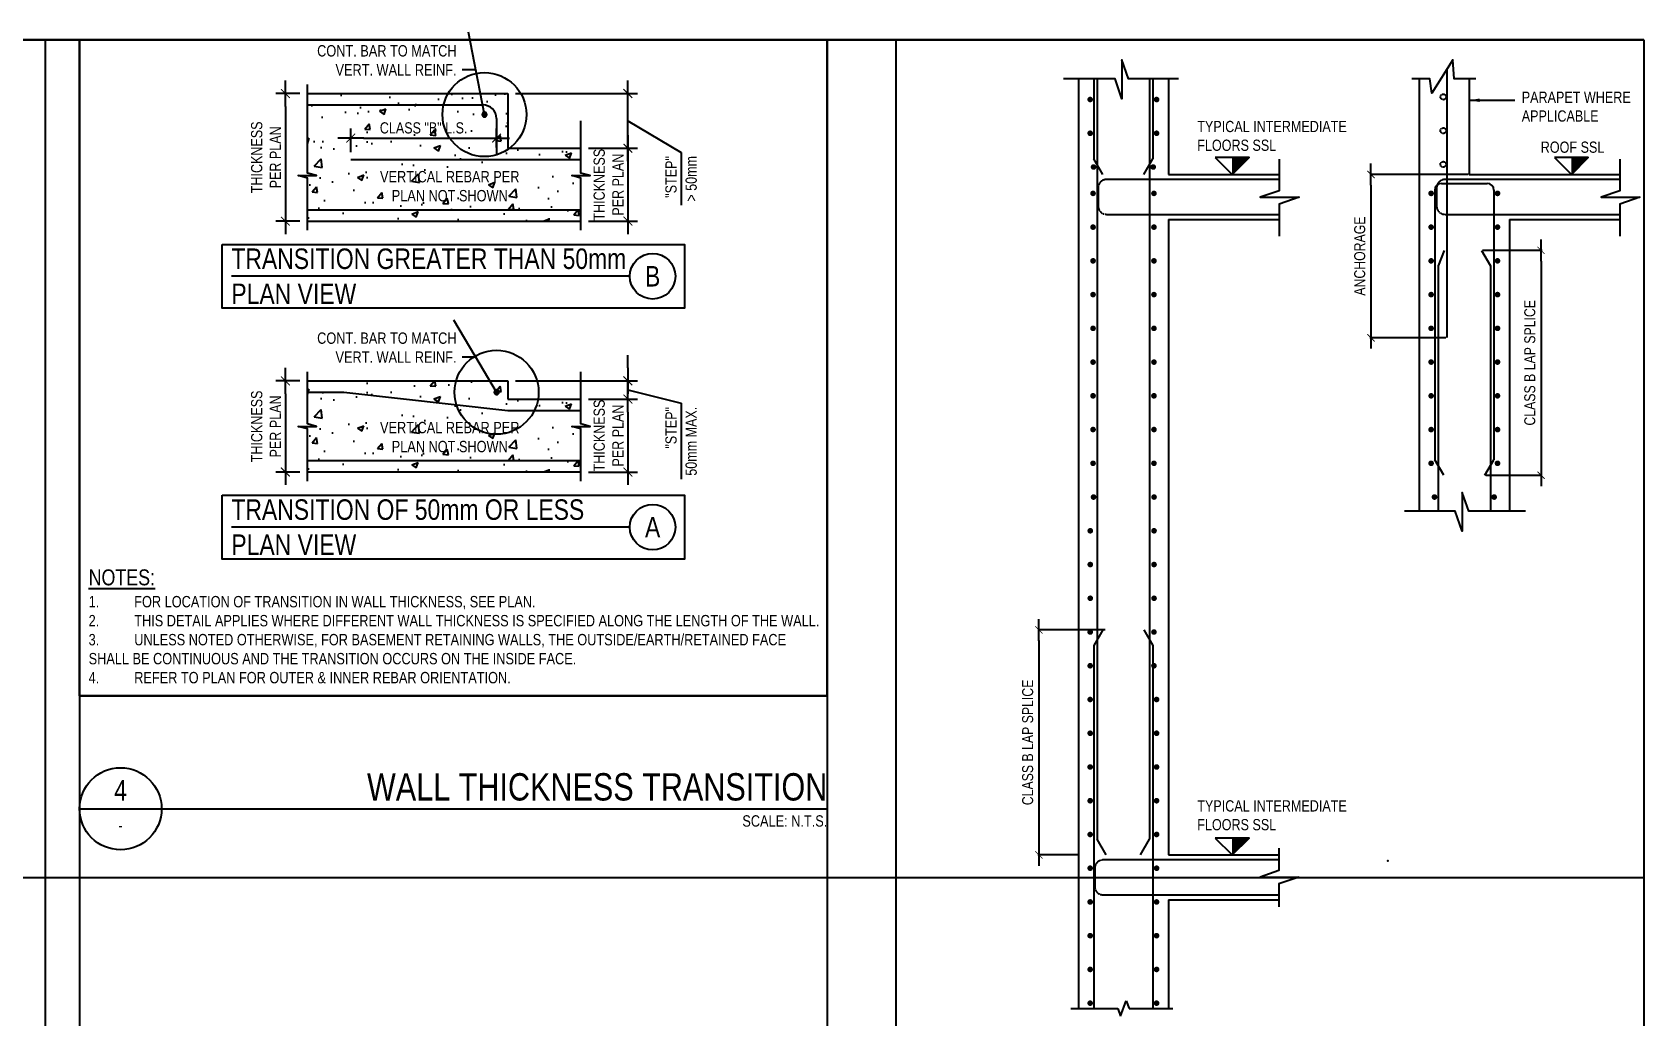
# Model space of a CAD drawing. Header units: millimetres. Extents: x 970 to 89875, y -16050 to 57314.
# Drawn here: x 54693 to 89875, y 35806 to 57314 of the extents above; entities that cross this region are included whole.
import ezdxf
from ezdxf.enums import TextEntityAlignment as Align

# ---------------------------------------------------------------- set-up
doc = ezdxf.new("R2010")
doc.units = ezdxf.units.MM
doc.linetypes.add('HIDDEN', pattern=[0.375, 0.25, -0.125])
for name, color, linetype in [('A-SYMB-LVLS', 7, 'Continuous'), ('A-TEXT-NOTE-25', 2, 'Continuous'), ('S-brkline-8', 8, 'Continuous'), ('S-CTL', 9, 'Continuous'), ('S-G-BREK', 2, 'Continuous'), ('S-G-DIMS', 1, 'Continuous'), ('S-G-HATCH', 1, 'Continuous'), ('S-G-LEDR', 2, 'Continuous'), ('S-G-MEDM', 3, 'Continuous'), ('S-G-RBAR', 7, 'Continuous'), ('S-G-STTL', 4, 'Continuous'), ('S-G-TEXT', 3, 'Continuous'), ('S-G-THCK', 6, 'Continuous'), ('S-G-TITL', 7, 'Continuous'), ('S-G-TITLREF', 4, 'Continuous'), ('S-LOCI-REBAR-1', 4, 'Continuous'), ('S-rebar-3', 4, 'Continuous'), ('S-rebar-sect-7', 3, 'HIDDEN'), ('S-strc2-2', 3, 'Continuous')]:
    doc.layers.add(name, color=color, linetype=linetype)
doc.layers.add('NPLT-JLA', color=193, linetype='Continuous', plot=False)
doc.styles.add('ARIAL', font='arial.ttf', dxfattribs={"width": 0.8})
doc.styles.add('ROMANS-TITLE', font='ROMANS.shx', dxfattribs={"width": 0.8})
doc.dimstyles.new('ARIALDIMS', dxfattribs={"dimscale": 12, "dimtxt": 20, "dimasz": 19.5, "dimexe": 2.25, "dimexo": 1.75, "dimgap": 10, "dimtad": 1, "dimzin": 3, "dimdsep": 46, "dimtxsty": 'ARIAL', "dimblk1": 'nyatick', "dimblk2": 'nyatick', "dimsah": 1, "dimcen": 2.25, "dimclrd": 1, "dimclre": 1, "dimclrt": 2, "dimadec": 0, "dimazin": 0, "dimtfac": 1, "dimtmove": 0, "dimatfit": 3, "dimfxl": 1, "dimfrac": 2, "dimtolj": 1, "dimtzin": 0, "dimarcsym": 0})

# ---------------------------------------------------------------- blocks, each defined once
blk = doc.blocks.new('nyatick')
at = {"layer": 'S-G-DIMS'}
blk.add_line((-1.005, 0), (1.005, 0), dxfattribs=at)
at = {"layer": 'S-G-DIMS', "const_width": 0.08}
blk.add_lwpolyline([(0.34, 0.34), (-0.34, -0.34)], dxfattribs=at)
blk = doc.blocks.new('*D913')
at = {"layer": 'Defpoints', "color": 0, "transparency": 16777216}
for p in [(78139, 44256), (76670, 39342), (77531, 39342)]:
    blk.add_point(p, dxfattribs=at)
at = {"layer": 'S-G-DIMS', "color": 1, "lineweight": -2, "transparency": 16777216}
for p, q in [((78118, 44256), (76643, 44256)), ((76670, 44022), (76670, 39576)), ((77510, 39342), (76643, 39342))]:
    blk.add_line(p, q, dxfattribs=at)
at = {"layer": 'S-G-DIMS', "color": 1, "lineweight": -2, "transparency": 16777216, "xscale": 234, "yscale": 234, "zscale": 234}
for p, rotation in [((76670, 44256), 90), ((76670, 39342), 270)]:
    blk.add_blockref('nyatick', p, dxfattribs=dict(at, rotation=rotation))
at = {"layer": 'S-G-DIMS', "color": 2, "transparency": 16777216, "insert": (76426, 41799), "char_height": 240, "attachment_point": 5, "rotation": 90, "style": 'ARIAL'}
blk.add_mtext('\\A1;CLASS B LAP SPLICE', dxfattribs=at)
blk = doc.blocks.new('*D914')
at = {"layer": 'Defpoints', "color": 0, "transparency": 16777216}
for p in [(86060, 54207), (83919, 50639), (85578, 50639)]:
    blk.add_point(p, dxfattribs=at)
at = {"layer": 'S-G-DIMS', "color": 1, "lineweight": -2, "transparency": 16777216}
for p, q in [((86039, 54207), (83892, 54207)), ((83919, 53973), (83919, 50873)), ((85557, 50639), (83892, 50639))]:
    blk.add_line(p, q, dxfattribs=at)
at = {"layer": 'S-G-DIMS', "color": 1, "lineweight": -2, "transparency": 16777216, "xscale": 234, "yscale": 234, "zscale": 234}
for p, rotation in [((83919, 54207), 90), ((83919, 50639), 270)]:
    blk.add_blockref('nyatick', p, dxfattribs=dict(at, rotation=rotation))
at = {"layer": 'S-G-DIMS', "color": 2, "transparency": 16777216, "insert": (83675, 52423), "char_height": 240, "attachment_point": 5, "rotation": 90, "style": 'ARIAL'}
blk.add_mtext('\\A1;ANCHORAGE', dxfattribs=at)
blk = doc.blocks.new('*D915')
at = {"layer": 'Defpoints', "color": 0, "transparency": 16777216}
for p in [(86332, 52549), (86406, 47635), (87632, 47635)]:
    blk.add_point(p, dxfattribs=at)
at = {"layer": 'S-G-DIMS', "color": 1, "lineweight": -2, "transparency": 16777216}
for p, q in [((86353, 52549), (87659, 52549)), ((87632, 52315), (87632, 47869)), ((86427, 47635), (87659, 47635))]:
    blk.add_line(p, q, dxfattribs=at)
at = {"layer": 'S-G-DIMS', "color": 1, "lineweight": -2, "transparency": 16777216, "xscale": 234, "yscale": 234, "zscale": 234}
for p, rotation in [((87632, 52549), 90), ((87632, 47635), 270)]:
    blk.add_blockref('nyatick', p, dxfattribs=dict(at, rotation=rotation))
at = {"layer": 'S-G-DIMS', "color": 2, "transparency": 16777216, "insert": (87388, 50092), "char_height": 240, "attachment_point": 5, "rotation": 90, "style": 'ARIAL'}
blk.add_mtext('\\A1;CLASS B LAP SPLICE', dxfattribs=at)
blk = doc.blocks.new('A-LVL_EL-SEC')
at = {"layer": 'A-SYMB-LVLS', "color": 5, "ltscale": 800}
blk.add_line((-150, 0), (150, 0), dxfattribs=at)
at = {"layer": 'A-SYMB-LVLS'}
blk.add_lwpolyline([(-300, 300), (0, 0), (300, 300), (-300, 300)], dxfattribs=at)
blk.add_solid([(0, 300), (300, 300), (0, 0)], dxfattribs=at)
at = {"layer": 'A-SYMB-LVLS', "ltscale": 800, "style": 'ROMANS-TITLE', "width": 0.8}
blk.add_attdef('FLOOR-LEVEL', text='', height=200, dxfattribs=at).set_placement((0, 500), align=Align.MIDDLE)
blk = doc.blocks.new('*D825')
at = {"layer": 'Defpoints', "color": 0, "transparency": 16777216}
for p in [(25305.2, -1407.9), (25244, -1661.9), (25305.2, -1661.9)]:
    blk.add_point(p, dxfattribs=at)
at = {"layer": 'S-G-DIMS', "color": 1, "lineweight": -2, "transparency": 16777216}
for p, q in [((25284.2, -1407.9), (25217, -1407.9)), ((25244, -1443.9), (25244, -1625.9)), ((25284.2, -1661.9), (25217, -1661.9))]:
    blk.add_line(p, q, dxfattribs=at)
at = {"layer": 'S-G-DIMS', "color": 1, "lineweight": -2, "transparency": 16777216, "xscale": 36, "yscale": 36, "zscale": 36}
for p, rotation in [((25244, -1407.9), 90), ((25244, -1661.9), 270)]:
    blk.add_blockref('nyatick', p, dxfattribs=dict(at, rotation=rotation))
at = {"layer": 'S-G-DIMS', "color": 3, "transparency": 16777216, "insert": (25190.1, -1534.9), "char_height": 31.25, "attachment_point": 5, "rotation": 90, "style": 'ARIAL'}
blk.add_mtext('\\A1;THICKNESS\\PPER PLAN', dxfattribs=at)
blk = doc.blocks.new('*D826')
at = {"layer": 'Defpoints', "color": 0, "transparency": 16777216}
for p in [(26067.2, -1458.7), (26067.2, -1661.9), (26198, -1661.9)]:
    blk.add_point(p, dxfattribs=at)
at = {"layer": 'S-G-DIMS', "color": 1, "lineweight": -2, "transparency": 16777216}
for p, q in [((26088.2, -1458.7), (26225, -1458.7)), ((26198, -1494.7), (26198, -1625.9)), ((26088.2, -1661.9), (26225, -1661.9))]:
    blk.add_line(p, q, dxfattribs=at)
at = {"layer": 'S-G-DIMS', "color": 1, "lineweight": -2, "transparency": 16777216, "xscale": 36, "yscale": 36, "zscale": 36}
for p, rotation in [((26198, -1458.7), 90), ((26198, -1661.9), 270)]:
    blk.add_blockref('nyatick', p, dxfattribs=dict(at, rotation=rotation))
at = {"layer": 'S-G-DIMS', "color": 3, "transparency": 16777216, "insert": (26144.1, -1560.3), "char_height": 31.25, "attachment_point": 5, "rotation": 90, "style": 'ARIAL'}
blk.add_mtext('\\A1;THICKNESS\\PPER PLAN', dxfattribs=at)
blk = doc.blocks.new('*D827')
at = {"layer": 'Defpoints', "color": 0, "transparency": 16777216}
for p in [(25864, -1407.9), (26198, -1407.9), (26067.2, -1458.7)]:
    blk.add_point(p, dxfattribs=at)
at = {"layer": 'S-G-DIMS', "color": 1, "lineweight": -2, "transparency": 16777216}
for p, q in [((26198, -1371.9), (26198, -1335.9)), ((25885, -1407.9), (26225, -1407.9)), ((26198, -1458.7), (26198, -1407.9)), ((26198, -1458.7), (26198, -1407.9)), ((26198, -1433.3), (26346.4, -1470.4)), ((26088.2, -1458.7), (26225, -1458.7)), ((26346.4, -1470.4), (26346.4, -1682.1)), ((26198, -1494.7), (26198, -1530.7))]:
    blk.add_line(p, q, dxfattribs=at)
at = {"layer": 'S-G-DIMS', "color": 1, "lineweight": -2, "transparency": 16777216, "xscale": 36, "yscale": 36, "zscale": 36}
for p, rotation in [((26198, -1407.9), 270), ((26198, -1458.7), 90)]:
    blk.add_blockref('nyatick', p, dxfattribs=dict(at, rotation=rotation))
at = {"layer": 'S-G-DIMS', "color": 3, "transparency": 16777216, "char_height": 31.25, "attachment_point": 5, "rotation": 90, "style": 'ARIAL'}
for s, insert in [('\\A1;"STEP"', (26318.3, -1538.8)), ('\\A1;50mm MAX.', (26374.4, -1576.2))]:
    blk.add_mtext(s, dxfattribs=dict(at, insert=insert))
blk = doc.blocks.new('*D828')
at = {"layer": 'Defpoints', "color": 0, "transparency": 16777216}
for p in [(25305.2, -607.1), (25244, -962.7), (25305.2, -962.7)]:
    blk.add_point(p, dxfattribs=at)
at = {"layer": 'S-G-DIMS', "color": 1, "lineweight": -2, "transparency": 16777216}
for p, q in [((25284.2, -607.1), (25217, -607.1)), ((25244, -643.1), (25244, -926.7)), ((25284.2, -962.7), (25217, -962.7))]:
    blk.add_line(p, q, dxfattribs=at)
at = {"layer": 'S-G-DIMS', "color": 1, "lineweight": -2, "transparency": 16777216, "xscale": 36, "yscale": 36, "zscale": 36}
for p, rotation in [((25244, -607.1), 90), ((25244, -962.7), 270)]:
    blk.add_blockref('nyatick', p, dxfattribs=dict(at, rotation=rotation))
at = {"layer": 'S-G-DIMS', "color": 3, "transparency": 16777216, "insert": (25190.1, -784.9), "char_height": 31.25, "attachment_point": 5, "rotation": 90, "style": 'ARIAL'}
blk.add_mtext('\\A1;THICKNESS\\PPER PLAN', dxfattribs=at)
blk = doc.blocks.new('*D829')
at = {"layer": 'Defpoints', "color": 0, "transparency": 16777216}
for p in [(26067.2, -759.5), (26067.2, -962.7), (26198, -962.7)]:
    blk.add_point(p, dxfattribs=at)
at = {"layer": 'S-G-DIMS', "color": 1, "lineweight": -2, "transparency": 16777216}
for p, q in [((26088.2, -759.5), (26225, -759.5)), ((26198, -795.5), (26198, -926.7)), ((26088.2, -962.7), (26225, -962.7))]:
    blk.add_line(p, q, dxfattribs=at)
at = {"layer": 'S-G-DIMS', "color": 1, "lineweight": -2, "transparency": 16777216, "xscale": 36, "yscale": 36, "zscale": 36}
for p, rotation in [((26198, -759.5), 90), ((26198, -962.7), 270)]:
    blk.add_blockref('nyatick', p, dxfattribs=dict(at, rotation=rotation))
at = {"layer": 'S-G-DIMS', "color": 3, "transparency": 16777216, "insert": (26144.1, -861.1), "char_height": 31.25, "attachment_point": 5, "rotation": 90, "style": 'ARIAL'}
blk.add_mtext('\\A1;THICKNESS\\PPER PLAN', dxfattribs=at)
blk = doc.blocks.new('*D830')
at = {"layer": 'Defpoints', "color": 0, "transparency": 16777216}
for p in [(25864, -607.1), (26198, -607.1), (26067.2, -759.5)]:
    blk.add_point(p, dxfattribs=at)
at = {"layer": 'S-G-DIMS', "color": 1, "lineweight": -2, "transparency": 16777216}
for p, q in [((25885, -607.1), (26225, -607.1)), ((26198, -723.5), (26198, -643.1)), ((26198, -683.3), (26346.4, -771.2)), ((26088.2, -759.5), (26225, -759.5)), ((26346.4, -771.2), (26346.4, -918.2))]:
    blk.add_line(p, q, dxfattribs=at)
at = {"layer": 'S-G-DIMS', "color": 1, "lineweight": -2, "transparency": 16777216, "xscale": 36, "yscale": 36, "zscale": 36}
for p, rotation in [((26198, -607.1), 90), ((26198, -759.5), 270)]:
    blk.add_blockref('nyatick', p, dxfattribs=dict(at, rotation=rotation))
at = {"layer": 'S-G-DIMS', "color": 3, "transparency": 16777216, "char_height": 31.25, "attachment_point": 5, "rotation": 90, "style": 'ARIAL'}
for s, insert in [('\\A1;"STEP"', (26318.3, -839.6)), ('\\A1;> 50mm', (26374.4, -844.7))]:
    blk.add_mtext(s, dxfattribs=dict(at, insert=insert))
blk = doc.blocks.new('*D831')
at = {"layer": 'Defpoints', "color": 0, "transparency": 16777216}
for p in [(25832.3, -731.2), (25425.9, -791.2), (25832.3, -778.5)]:
    blk.add_point(p, dxfattribs=at)
at = {"layer": 'S-G-DIMS', "color": 1, "lineweight": -2, "transparency": 16777216}
for p, q in [((25425.9, -770.2), (25425.9, -704.2)), ((25832.3, -757.5), (25832.3, -704.2)), ((25461.9, -731.2), (25796.3, -731.2))]:
    blk.add_line(p, q, dxfattribs=at)
at = {"layer": 'S-G-DIMS', "color": 1, "lineweight": -2, "transparency": 16777216, "xscale": 36, "yscale": 36, "zscale": 36, "rotation": 180}
blk.add_blockref('nyatick', (25425.9, -731.2), dxfattribs=at)
at = {"layer": 'S-G-DIMS', "color": 1, "lineweight": -2, "transparency": 16777216, "xscale": 36, "yscale": 36, "zscale": 36}
blk.add_blockref('nyatick', (25832.3, -731.2), dxfattribs=at)
at = {"layer": 'S-G-DIMS', "color": 3, "transparency": 16777216, "insert": (25629.1, -703), "char_height": 31.25, "attachment_point": 5, "style": 'ARIAL'}
blk.add_mtext('\\A1;CLASS "B" L.S.', dxfattribs=at)
blk = doc.blocks.new('*D905')
at = {"layer": 'Defpoints', "color": 0, "transparency": 16777216}
for p in [(66586, 35107), (63092, 33622), (66586, 33749)]:
    blk.add_point(p, dxfattribs=at)
at = {"layer": 'S-G-DIMS', "color": 1, "lineweight": -2, "transparency": 16777216}
for p, q in [((63092, 33643), (63092, 35134)), ((63326, 35107), (66352, 35107)), ((66586, 33770), (66586, 35134))]:
    blk.add_line(p, q, dxfattribs=at)
at = {"layer": 'S-G-DIMS', "color": 1, "lineweight": -2, "transparency": 16777216, "xscale": 234, "yscale": 234, "zscale": 234, "rotation": 180}
blk.add_blockref('nyatick', (63092, 35107), dxfattribs=at)
at = {"layer": 'S-G-DIMS', "color": 1, "lineweight": -2, "transparency": 16777216, "xscale": 234, "yscale": 234, "zscale": 234}
blk.add_blockref('nyatick', (66586, 35107), dxfattribs=at)
at = {"layer": 'S-G-DIMS', "color": 2, "transparency": 16777216, "insert": (64839, 35351), "char_height": 240, "attachment_point": 5, "style": 'ARIAL'}
blk.add_mtext('\\A1;CLASS "B" L.S.', dxfattribs=at)
blk = doc.blocks.new('A$C783f0fc3')
at = {"layer": 'S-G-HATCH'}
h = blk.add_hatch(dxfattribs=at)
h.set_pattern_fill('AR-CONC', color=256, scale=25.4)
h.set_pattern_definition([(50, (-20860.4, -21645.07), (182.1841, -15.93904), [19.05, -209.55]), (355, (-20860.4, -21645.07), (-35.2428, 191.0568), [15.24, -167.64]), (100.45144, (-20845.22, -21646.4), (146.9412, 175.1178), [16.19, -178.0901]), (46.1842, (-20860.4, -21594.27), (271.0793, -42.0419), [28.575, -314.325]), (96.6356, (-20837.82, -21597.77), (237.4041, 247.4261), [24.285, -267.1353]), (351.1842, (-20860.4, -21594.27), (237.4041, 247.426), [22.86, -251.46]), (21, (-20835, -21606.97), (151.6144, -102.2652), [19.05, -209.55]), (326, (-20835, -21606.97), (61.8021, 184.1881), [15.24, -167.64]), (71.45144, (-20822.37, -21615.5), (213.4165, 81.9229), [16.19, -178.0901]), (37.5, (-20860.406, -21645.07), (3.0886, 84.55504), [0, -165.608, 0, -170.18, 0, -168.275]), (7.5, (-20860.41, -21645.07), (66.81966, 100.18057), [0, -97.028, 0, -161.798, 0, -64.135]), (327.5, (-20917.05, -21645.07), (135.5909, -5.72894), [0, -63.5, 0, -198.12, 0, -262.89]), (317.5, (-20942.45, -21645.07), (148.1293, 25.42667), [0, -82.55, 0, -131.572, 0, -186.69])])
h.paths.add_polyline_path([(634.635, -150.036), (634.635, -371.83), (660.035, -378.636), (609.235, -378.636), (634.635, -385.441), (634.635, -505.636), (1396.635, -505.636), (1396.635, -385.441), (1371.235, -378.636), (1422.035, -378.636), (1396.635, -371.83), (1396.635, -302.436), (1193.435, -302.436), (1193.435, -150.036)])
h = blk.add_hatch(dxfattribs=at)
h.set_pattern_fill('AR-CONC', color=256, scale=25.4)
h.set_pattern_definition([(50, (-20860.4, -22344.26), (182.1841, -15.93904), [19.05, -209.55]), (355, (-20860.4, -22344.26), (-35.2428, 191.0568), [15.24, -167.64]), (100.45144, (-20845.22, -22345.58), (146.9412, 175.1178), [16.19, -178.0901]), (46.1842, (-20860.4, -22293.46), (271.0793, -42.0419), [28.575, -314.325]), (96.6356, (-20837.82, -22296.96), (237.4041, 247.4261), [24.285, -267.1353]), (351.1842, (-20860.4, -22293.46), (237.4041, 247.426), [22.86, -251.46]), (21, (-20835, -22306.16), (151.6144, -102.2652), [19.05, -209.55]), (326, (-20835, -22306.16), (61.8021, 184.1881), [15.24, -167.64]), (71.45144, (-20822.37, -22314.68), (213.4165, 81.9229), [16.19, -178.0901]), (37.5, (-20860.406, -22344.255), (3.0886, 84.55504), [0, -165.608, 0, -170.18, 0, -168.275]), (7.5, (-20860.41, -22344.255), (66.81966, 100.18057), [0, -97.028, 0, -161.798, 0, -64.135]), (327.5, (-20917.05, -22344.255), (135.5909, -5.72894), [0, -63.5, 0, -198.12, 0, -262.89]), (317.5, (-20942.45, -22344.26), (148.1293, 25.42667), [0, -82.55, 0, -131.572, 0, -186.69])])
h.paths.add_polyline_path([(634.635, -950.82), (634.635, -1071.014), (660.035, -1077.82), (634.635, -1077.82), (634.635, -1204.82), (1396.635, -1204.82), (1396.635, -1084.626), (1371.235, -1077.82), (1396.635, -1077.82), (1396.635, -1001.62), (1193.435, -1001.62), (1193.435, -950.82)])
at = {"layer": 'NPLT-JLA', "lineweight": 30}
blk.add_lwpolyline([(0, -1828.8), (2082.8, -1828.8), (2082.8, 0), (0, 0)], close=True, dxfattribs=at)
at = {"layer": 'NPLT-JLA'}
for points in [[(397.556, -570.387), (1685.244, -570.387), (1685.244, -748.187), (397.556, -748.187)], [(397.556, -1269.572), (1685.244, -1269.572), (1685.244, -1447.372), (397.556, -1447.372)]]:
    blk.add_lwpolyline(points, close=True, dxfattribs=at)
at = {"layer": 'S-G-BREK'}
for points in [[(634.635, -531.036), (634.635, -385.441), (609.235, -378.636), (660.035, -378.636), (634.635, -371.83), (634.635, -124.636)], [(1396.635, -531.036), (1396.635, -385.441), (1371.235, -378.636), (1422.035, -378.636), (1396.635, -371.83), (1396.635, -226.236)], [(634.635, -1230.22), (634.635, -1084.626), (609.235, -1077.82), (660.035, -1077.82), (634.635, -1071.014), (634.635, -925.42)], [(1396.635, -1230.22), (1396.635, -1084.626), (1371.235, -1077.82), (1422.035, -1077.82), (1396.635, -1071.014), (1396.635, -925.42)]]:
    blk.add_lwpolyline(points, dxfattribs=at)
at = {"layer": 'S-G-MEDM'}
for p, q in [((634.635, -150.036), (1193.435, -150.036)), ((1193.435, -150.036), (1193.435, -302.436)), ((1193.435, -302.436), (1396.635, -302.436)), ((634.635, -505.636), (1396.635, -505.636)), ((634.635, -950.82), (1193.435, -950.82)), ((1193.435, -950.82), (1193.435, -1001.62)), ((1193.435, -1001.62), (1396.635, -1001.62)), ((634.635, -1204.82), (1396.635, -1204.82))]:
    blk.add_line(p, q, dxfattribs=at)
at = {"layer": 'S-G-RBAR'}
for points in [[(1121.589, -208.743, 1), (1134.289, -208.743, 1), (1121.589, -208.743, 1), (1132.172, -208.743, 1), (1123.706, -208.743, 1), (1130.056, -208.743, 1), (1125.822, -208.743, 1), (1127.939, -208.743, 1)], [(1155.335, -982.57, 1), (1168.035, -982.57, 1), (1155.335, -982.57, 1), (1165.918, -982.57, 1), (1157.452, -982.57, 1), (1163.802, -982.57, 1), (1159.568, -982.57, 1), (1161.685, -982.57, 1)]]:
    blk.add_lwpolyline(points, format="xyb", dxfattribs=at)
at = {"layer": 'S-G-STTL'}
for p, q in [((1532.844, -659.287), (422.956, -659.287)), ((1532.844, -1358.472), (422.956, -1358.472))]:
    blk.add_line(p, q, dxfattribs=at)
for centre in [(1596.344, -659.287), (1596.344, -1358.472)]:
    blk.add_circle(centre, 63.5, dxfattribs=at)
at = {"layer": 'S-G-THCK'}
for p, q in [((634.635, -181.786), (1123.585, -181.786)), ((1161.685, -219.886), (1161.685, -321.486)), ((755.285, -334.186), (1396.635, -334.186)), ((634.635, -473.886), (1396.635, -473.886)), ((634.635, -982.57), (736.235, -982.57)), ((736.235, -982.57), (1193.435, -1033.37)), ((1193.435, -1033.37), (1396.635, -1033.37)), ((634.635, -1173.07), (1396.635, -1173.07))]:
    blk.add_line(p, q, dxfattribs=at)
blk.add_arc((1123.585, -219.886), 38.1, 0, 90, dxfattribs=at)
at = {"layer": 'S-G-LEDR', "color": 3, "style": 'ARIAL'}
for s, insert, char_height, width, attachment_point in [('CONT. BAR TO MATCH VERT. WALL REINF.', (1050.166, -99.758), 31.75, 390.54805, 9), ('VERTICAL REBAR PER PLAN NOT SHOWN', (1031.229, -408.467), 31.75, 468.18903, 5), ('CONT. BAR TO MATCH VERT. WALL REINF.', (1050.166, -900.543), 31.75, 390.54805, 9), ('VERTICAL REBAR PER PLAN NOT SHOWN', (1031.229, -1107.652), 31.75, 468.18903, 5), ('{\\H1.4x;\\LNOTES:\\l\\P\\pxi-2,l2;}1.^IFOR LOCATION OF TRANSITION IN WALL THICKNESS, SEE PLAN.\\P2.^ITHIS DETAIL APPLIES WHERE DIFFERENT WALL THICKNESS IS SPECIFIED ALONG THE LENGTH OF THE WALL. \\P3.^IUNLESS NOTED OTHERWISE, FOR BASEMENT RETAINING WALLS, THE OUTSIDE/EARTH/RETAINED FACE SHALL BE CONTINUOUS AND THE TRANSITION OCCURS ON THE INSIDE FACE.\\P4.^IREFER TO PLAN FOR OUTER & INNER REBAR ORIENTATION.', (25.4, -1476.253), 31.750001, 2032, 1)]:
    blk.add_mtext(s, dxfattribs=dict(at, insert=insert, char_height=char_height, width=width, attachment_point=attachment_point))
at = {"layer": 'S-G-STTL', "style": 'ARIAL', "width": 0.8}
for s, p in [('TRANSITION GREATER THAN 50mm', (422.956, -638.967)), ('PLAN VIEW', (422.956, -736.796)), ('TRANSITION OF 50mm OR LESS', (422.956, -1338.152)), ('PLAN VIEW', (422.956, -1435.981))]:
    blk.add_text(s, height=57.15, dxfattribs=at).set_placement(p)
for s, p in [('B', (1596.344, -659.287)), ('A', (1596.344, -1358.472))]:
    blk.add_text(s, height=57.15, dxfattribs=at).set_placement(p, align=Align.MIDDLE)
at = {"layer": 'S-G-DIMS'}
for base, p1, p2, picture, middle in [((573.412, -505.636), (634.635, -150.036), (634.635, -505.636), '*D828', (573.412, -327.836)), ((1527.429, -505.636), (1396.635, -302.436), (1396.635, -505.636), '*D829', (1527.429, -404.036)), ((573.412, -1204.82), (634.635, -950.82), (634.635, -1204.82), '*D825', (573.412, -1077.82)), ((1527.429, -1204.82), (1396.635, -1001.62), (1396.635, -1204.82), '*D826', (1527.429, -1103.22))]:
    dim = blk.add_linear_dim(base=base, p1=p1, p2=p2, angle=90, text='THICKNESS\\PPER PLAN', dimstyle='ARIALDIMS', dxfattribs=at)
    dim.commit()
    dim.dimension.update_dxf_attribs({"geometry": picture, "text_midpoint": middle, "dimtype": 128, "insert": (-24670.587, 457.033)})
for base, p1, p2, text, picture, middle in [((1527.429, -150.036), (1396.635, -302.436), (1193.435, -150.036), '"STEP"\\X> 50mm', '*D830', (1675.825, -326.204)), ((1527.429, -950.82), (1396.635, -1001.62), (1193.435, -950.82), '"STEP"\\X50mm MAX.', '*D827', (1675.825, -1025.389))]:
    dim = blk.add_linear_dim(base=base, p1=p1, p2=p2, angle=90, text=text, dimstyle='ARIALDIMS', override={"dimtmove": 1}, dxfattribs=at)
    dim.commit()
    dim.dimension.update_dxf_attribs({"geometry": picture, "text_midpoint": middle, "dimtype": 128, "insert": (-24670.587, 457.033)})
dim = blk.add_linear_dim(base=(1161.685, -274.173), p1=(755.285, -334.186), p2=(1161.685, -321.486), text='CLASS "B" L.S.', dimstyle='ARIALDIMS', dxfattribs=at)
dim.commit()
dim.dimension.update_dxf_attribs({"geometry": '*D831', "text_midpoint": (958.485, -246.016), "insert": (-24670.587, 457.033)})
at = {"layer": 'S-G-LEDR'}
for points in [[(1127.939, -208.743), (1103.506, -83.883), (1065.406, -83.883)], [(1161.685, -982.57), (1103.506, -884.668), (1065.406, -884.668)]]:
    blk.add_leader(points, dimstyle='ARIALDIMS', override={"dimtad": 0, "dimldrblk": 'DOTBLANK'}, dxfattribs=at)

msp = doc.modelspace()

# ---------------------------------------------------------------- linework, layer by layer
at = {"layer": 'Defpoints', "color": 0, "linetype": 'ByBlock'}
for p in [(77531.286, 39710.221), (77531.286, 39341.678)]:
    msp.add_point(p, dxfattribs=at)
at = {"layer": 'NPLT-JLA'}
for p, q in [((89875, 57150), (2250, 57150)), ((20075, 57150), (89875, 57150)), ((54975, 57150), (54975, 2250)), ((55725, 57150), (55725, -16050)), ((55725, 57150), (55725, 2250)), ((72050, 57150), (72050, -16050)), ((72050, 57150), (72050, 2250)), ((73550, 57150), (73550, -16050)), ((73550, 57150), (73550, 2250)), ((89875, 57150), (89875, -16050)), ((89875, 57150), (89875, 2250)), ((2250, 38850), (89875, 38850)), ((2250, 38850), (72050, 38850)), ((2250, 38850), (72050, 38850)), ((20075, 38850), (89875, 38850))]:
    msp.add_line(p, q, dxfattribs=at)
msp.add_point((84286.707, 39210.703), dxfattribs=at)
msp.add_point((84286.707, 39210.703), dxfattribs=at)
at = {"layer": 'S-brkline-8', "color": 1, "linetype": 'Continuous'}
for p, q in [((78391.221, 35987.138), (78452.645, 35818.377)), ((78452.645, 35818.377), (78575.493, 36155.899)), ((78575.493, 36155.899), (78636.917, 35987.138))]:
    msp.add_line(p, q, dxfattribs=at)
for points in [[(79715.112, 56295.563), (78625.198, 56295.563), (78482.413, 56709.839), (78482.413, 55859.045), (78331.974, 56295.563), (77205.081, 56295.563)], [(86207.535, 56295.563), (85734.463, 56295.563), (85707.811, 56709.839), (85245.134, 55980.468), (85201.424, 56295.563), (84814.97, 56295.563)], [(81912.685, 54538.394), (81912.685, 53851.95), (81498.409, 53709.165), (82349.203, 53709.165), (81912.685, 53558.726), (81912.685, 52859.439)], [(89356.064, 54538.394), (89356.064, 53851.95), (88941.789, 53709.165), (89792.582, 53709.165), (89356.064, 53558.726), (89356.064, 52859.439)], [(81911.279, 39486.925), (81911.279, 39001.088), (81497.003, 38858.303), (82347.797, 38858.303), (81911.279, 38707.864), (81911.279, 38209.614)], [(77366.776, 35987.138), (78391.221, 35987.138)], [(78636.917, 35987.138), (79595.13, 35987.138)]]:
    msp.add_lwpolyline(points, dxfattribs=at)
at = {"layer": 'S-CTL', "color": 1}
msp.add_lwpolyline([(87291.914, 46847.734), (86053.207, 46847.734), (85910.422, 47262.01), (85910.422, 46411.216), (85759.983, 46847.734), (84648.465, 46847.734)], dxfattribs=at)
at = {"layer": 'S-G-TITLREF'}
msp.add_line((55725, 40350), (72050, 40350), dxfattribs=at)
msp.add_circle((56620.884, 40350), 895.884, dxfattribs=at)
at = {"layer": 'S-rebar-3'}
for p, q in [((77869.104, 56295.563), (77869.103, 54547.824)), ((77942.807, 56295.563), (77942.802, 39682.155)), ((79085.301, 56295.563), (79085.305, 46847.734)), ((79159.023, 56295.563), (79159.024, 54547.824)), ((78065.678, 54207.378), (77869.121, 54547.824)), ((78962.467, 54207.378), (79159.024, 54547.824)), ((85312.477, 53863.404), (85312.476, 47975.307)), ((85312.476, 53863.404), (85312.479, 47975.307)), ((85459.894, 54010.821), (86455.087, 54010.821)), ((86602.394, 53863.822), (86602.396, 47975.303)), ((86602.395, 53863.404), (86602.396, 47975.303)), ((85516.302, 52548.773), (85386.185, 52208.327)), ((86332.134, 52548.773), (86528.69, 52208.327)), ((85386.185, 52208.327), (85386.183, 46847.734)), ((86528.682, 52208.341), (86528.685, 46847.734)), ((85509.032, 47634.862), (85312.476, 47975.307)), ((86405.842, 47634.862), (86602.399, 47975.307)), ((79085.305, 46847.734), (79085.309, 39682.123)), ((78065.676, 44255.589), (77869.102, 43915.113)), ((78962.444, 44255.589), (79159.018, 43915.113)), ((77869.102, 43915.113), (77869.107, 35987.138)), ((79159.018, 43915.113), (79159.02, 35987.138)), ((78139.376, 39341.678), (77942.802, 39682.155)), ((78888.753, 39341.678), (79085.328, 39682.155))]:
    msp.add_line(p, q, dxfattribs=at)
at = {"layer": 'S-rebar-3', "const_width": 61.117}
for points in [[(77820.222, 55843.169, -1), (77758.491, 55843.169, -1)], [(79208.001, 55843.169, 1), (79269.732, 55843.169, 1)], [(77820.222, 55106.082, -1), (77758.491, 55106.082, -1)], [(79208.001, 55106.082, 1), (79269.732, 55106.082, 1)], [(77893.826, 54368.995, -1), (77832.095, 54368.995, -1)], [(79134.301, 54368.995, 1), (79196.032, 54368.995, 1)], [(77882.93, 53792.978, -1), (77821.199, 53792.978, -1)], [(79150.652, 53792.978, 1), (79212.383, 53792.978, 1)], [(85263.601, 53792.978, -1), (85201.87, 53792.978, -1)], [(86651.38, 53792.978, 1), (86713.111, 53792.978, 1)], [(77882.93, 53055.891, -1), (77821.199, 53055.891, -1)], [(79150.652, 53055.891, 1), (79212.383, 53055.891, 1)], [(85263.601, 53055.891, -1), (85201.87, 53055.891, -1)], [(86651.38, 53055.891, 1), (86713.111, 53055.891, 1)], [(77882.93, 52318.805, -1), (77821.199, 52318.805, -1)], [(79150.652, 52318.805, 1), (79212.383, 52318.805, 1)], [(85263.601, 52318.805, -1), (85201.87, 52318.805, -1)], [(86651.38, 52318.805, 1), (86713.111, 52318.805, 1)], [(77882.93, 51581.718, -1), (77821.199, 51581.718, -1)], [(79150.652, 51581.718, 1), (79212.383, 51581.718, 1)], [(85263.601, 51581.718, -1), (85201.87, 51581.718, -1)], [(86651.38, 51581.718, 1), (86713.111, 51581.718, 1)], [(77882.93, 50844.631, -1), (77821.199, 50844.631, -1)], [(79150.652, 50844.631, 1), (79212.383, 50844.631, 1)], [(85263.601, 50844.631, -1), (85201.87, 50844.631, -1)], [(86651.38, 50844.631, 1), (86713.111, 50844.631, 1)], [(77882.93, 50107.545, -1), (77821.199, 50107.545, -1)], [(79150.652, 50107.545, 1), (79212.383, 50107.545, 1)], [(85263.601, 50107.545, -1), (85201.87, 50107.545, -1)], [(86651.38, 50107.545, 1), (86713.111, 50107.545, 1)], [(77882.93, 49370.458, -1), (77821.199, 49370.458, -1)], [(79150.652, 49370.458, 1), (79212.383, 49370.458, 1)], [(85263.601, 49370.458, -1), (85201.87, 49370.458, -1)], [(86651.38, 49370.458, 1), (86713.111, 49370.458, 1)], [(77882.93, 48633.371, -1), (77821.199, 48633.371, -1)], [(79150.652, 48633.371, 1), (79212.383, 48633.371, 1)], [(85263.601, 48633.371, -1), (85201.87, 48633.371, -1)], [(86651.38, 48633.371, 1), (86713.111, 48633.371, 1)], [(77882.93, 47896.285, -1), (77821.199, 47896.285, -1)], [(79150.652, 47896.285, 1), (79212.383, 47896.285, 1)], [(85263.601, 47896.285, -1), (85201.87, 47896.285, -1)], [(86651.38, 47896.285, 1), (86713.111, 47896.285, 1)], [(77893.819, 47159.198, -1), (77832.088, 47159.198, -1)], [(79152.635, 47159.198, 1), (79214.366, 47159.198, 1)], [(85337.198, 47159.198, -1), (85275.467, 47159.198, -1)], [(86577.67, 47159.198, 1), (86639.401, 47159.198, 1)], [(77822.169, 46422.111, -1), (77760.438, 46422.111, -1)], [(79152.636, 46422.111, 1), (79214.367, 46422.111, 1)], [(77822.169, 45685.025, -1), (77760.438, 45685.025, -1)], [(79152.636, 45685.025, 1), (79214.367, 45685.025, 1)], [(77822.169, 44947.938, -1), (77760.438, 44947.938, -1)], [(79152.636, 44947.938, 1), (79214.367, 44947.938, 1)], [(77820.222, 44210.851, -1), (77758.491, 44210.851, -1)], [(79150.652, 44210.851, 1), (79212.383, 44210.851, 1)], [(77820.222, 43473.764, -1), (77758.491, 43473.764, -1)], [(79150.652, 43473.764, 1), (79212.383, 43473.764, 1)], [(77820.222, 42736.678, -1), (77758.491, 42736.678, -1)], [(79208.001, 42736.678, 1), (79269.732, 42736.678, 1)], [(77820.222, 41999.591, -1), (77758.491, 41999.591, -1)], [(79208.001, 41999.591, 1), (79269.732, 41999.591, 1)], [(77820.222, 41262.504, -1), (77758.491, 41262.504, -1)], [(79208.001, 41262.504, 1), (79269.732, 41262.504, 1)], [(77820.222, 40525.418, -1), (77758.491, 40525.418, -1)], [(79208.001, 40525.418, 1), (79269.732, 40525.418, 1)], [(77820.222, 39788.331, -1), (77758.491, 39788.331, -1)], [(79208.001, 39788.331, 1), (79269.732, 39788.331, 1)], [(77820.222, 39051.244, -1), (77758.491, 39051.244, -1)], [(79208.001, 39051.244, 1), (79269.732, 39051.244, 1)], [(77820.222, 38314.158, -1), (77758.491, 38314.158, -1)], [(79208.001, 38314.158, 1), (79269.732, 38314.158, 1)], [(77820.222, 37577.071, -1), (77758.491, 37577.071, -1)], [(79208.001, 37577.071, 1), (79269.732, 37577.071, 1)], [(77820.222, 36839.984, -1), (77758.491, 36839.984, -1)], [(79208.001, 36839.984, 1), (79269.732, 36839.984, 1)], [(77820.222, 36102.898, -1), (77758.491, 36102.898, -1)], [(79208.001, 36102.898, 1), (79269.732, 36102.898, 1)]]:
    msp.add_lwpolyline(points, format="xyb", close=True, dxfattribs=at)
at = {"layer": 'S-rebar-3'}
for centre, start, end in [((85459.894, 53863.404), 90, 179.999981), ((86454.977, 53863.404), 0.0000247, 90)]:
    msp.add_arc(centre, 147.417, start, end, dxfattribs=at)
at = {"layer": 'S-rebar-sect-7'}
msp.add_line((85577.591, 56504.558), (85577.593, 50639.281), dxfattribs=at)
for points in [[(81912.685, 54096.815), (78146.141, 54096.813, 0.414213367), (77961.869, 53912.541), (77961.869, 53519.43, 0.414213562), (78146.141, 53335.159), (81912.685, 53335.159)], [(89356.064, 54096.815), (85535.969, 54096.813, 0.414213367), (85351.698, 53912.541), (85351.698, 53519.43, 0.414213562), (85535.969, 53335.159), (89356.064, 53335.159)], [(81911.279, 39231.115), (78071.853, 39231.112, 0.414213367), (77887.582, 39046.841), (77887.582, 38653.73, 0.414213562), (78071.853, 38469.458), (81911.279, 38469.458)]]:
    msp.add_lwpolyline(points, format="xyb", dxfattribs=at)
for centre in [(85497.741, 55900.381), (85497.741, 55163.294), (85497.741, 54426.207)]:
    msp.add_circle(centre, 61.424, dxfattribs=at)
at = {"layer": 'S-strc2-2'}
for p, q in [((77531.275, 56295.563), (77531.285, 35987.138)), ((79496.843, 56295.563), (79496.846, 54207.378)), ((84974.656, 56295.563), (84974.659, 46847.734)), ((86059.656, 56295.563), (86059.658, 54207.378)), ((79496.846, 54207.378), (81911.279, 54207.378)), ((86059.658, 54207.378), (89354.658, 54207.378)), ((79496.845, 53224.596), (79496.851, 39341.678)), ((79496.845, 53224.596), (81911.279, 53224.596)), ((86940.225, 53224.596), (89354.658, 53224.596)), ((86940.226, 53224.596), (86940.227, 46847.734)), ((77531.28, 46512.155), (77531.28, 46384.764)), ((79496.846, 39341.678), (81911.279, 39341.678)), ((79496.846, 38358.895), (81911.279, 38358.895)), ((79496.851, 38358.895), (79496.852, 35987.138))]:
    msp.add_line(p, q, dxfattribs=at)

# ---------------------------------------------------------------- block references
at = {"layer": 'A-SYMB-LVLS', "ltscale": 800, "xscale": 1.228477818192941, "yscale": 1.228477818192941, "zscale": 1.228477818192941}
for p in [(80888.334, 54207.378), (88295.914, 54207.378), (80888.334, 39341.678)]:
    msp.add_blockref('A-LVL_EL-SEC', p, dxfattribs=at)
at = {"layer": 'S-LOCI-REBAR-1', "xscale": 7.838006529671585, "yscale": 7.838006529671585, "zscale": 7.838006529671585}
msp.add_blockref('A$C783f0fc3', (55725, 57150), dxfattribs=at)

# ---------------------------------------------------------------- texts
at = {"layer": 'A-TEXT-NOTE-25', "attachment_point": 1, "style": 'ARIAL'}
for s, insert, char_height, width in [('PARAPET WHERE \\PAPPLICABLE', (87210.716, 56015.912), 245.69556, 4656.117), ('TYPICAL INTERMEDIATE FLOORS SSL', (80126.987, 55376.99), 245.69556, 3265.26655), ('ROOF SSL', (87626.24, 54925.227), 245.6956, 4656.117), ('TYPICAL INTERMEDIATE FLOORS SSL', (80126.987, 40535.452), 245.69556, 3375.17594)]:
    msp.add_mtext(s, dxfattribs=dict(at, insert=insert, char_height=char_height, width=width))
at = {"layer": 'S-G-TEXT', "color": 7, "insert": (72050, 40208.08), "char_height": 248.85672, "width": 1863.91779, "attachment_point": 3, "style": 'ARIAL'}
msp.add_mtext('\\W0.8000;SCALE: N.T.S.', dxfattribs=at)
at = {"layer": 'S-G-TITL', "insert": (72050, 41127.396), "char_height": 597.2561, "width": 17688.41199, "attachment_point": 3, "style": 'ARIAL'}
msp.add_mtext('WALL THICKNESS TRANSITION', dxfattribs=at)
at = {"layer": 'S-G-TITLREF', "style": 'ARIAL', "width": 0.8}
for s, height, p in [('4', 447.942, (56620.884, 40753.472)), ('-', 248.857, (56620.884, 39987.733))]:
    msp.add_text(s, height=height, dxfattribs=at).set_placement(p, align=Align.MIDDLE)

# ---------------------------------------------------------------- dimensions: what is measured, and where the dimension line sits
at = {"layer": 'S-G-DIMS'}
for base, p1, p2, text, picture, middle in [((83919.319, 50639.281), (86059.658, 54207.378), (85577.593, 50639.281), 'ANCHORAGE', '*D914', (83675.144, 52423.33)), ((87632.303, 47634.862), (86332.134, 52548.773), (86405.842, 47634.862), 'CLASS B LAP SPLICE', '*D915', (87388.21, 50091.817)), ((76670.395, 39341.678), (78139.364, 44255.589), (77531.286, 39341.678), 'CLASS B LAP SPLICE', '*D913', (76426.302, 41798.633))]:
    dim = msp.add_linear_dim(base=base, p1=p1, p2=p2, angle=90, text=text, dimstyle='ARIALDIMS', dxfattribs=at)
    dim.commit()
    dim.dimension.update_dxf_attribs({"geometry": picture, "text_midpoint": middle})
dim = msp.add_linear_dim(base=(66585.78, 35106.913), p1=(63091.97, 33621.845), p2=(66585.78, 33748.774), text='CLASS "B" L.S.', dimstyle='ARIALDIMS', dxfattribs=at)
dim.commit()
dim.dimension.update_dxf_attribs({"geometry": '*D905', "text_midpoint": (64838.875, 35351.005)})

# ---------------------------------------------------------------- leaders
at = {"layer": 'S-G-LEDR'}
msp.add_leader([(86059.656, 55827.301), (87060.844, 55827.301)], dimstyle='ARIALDIMS', override={"dimgap": 0.05, "dimtad": 0}, dxfattribs=at)

doc.saveas('drawing.dxf')
